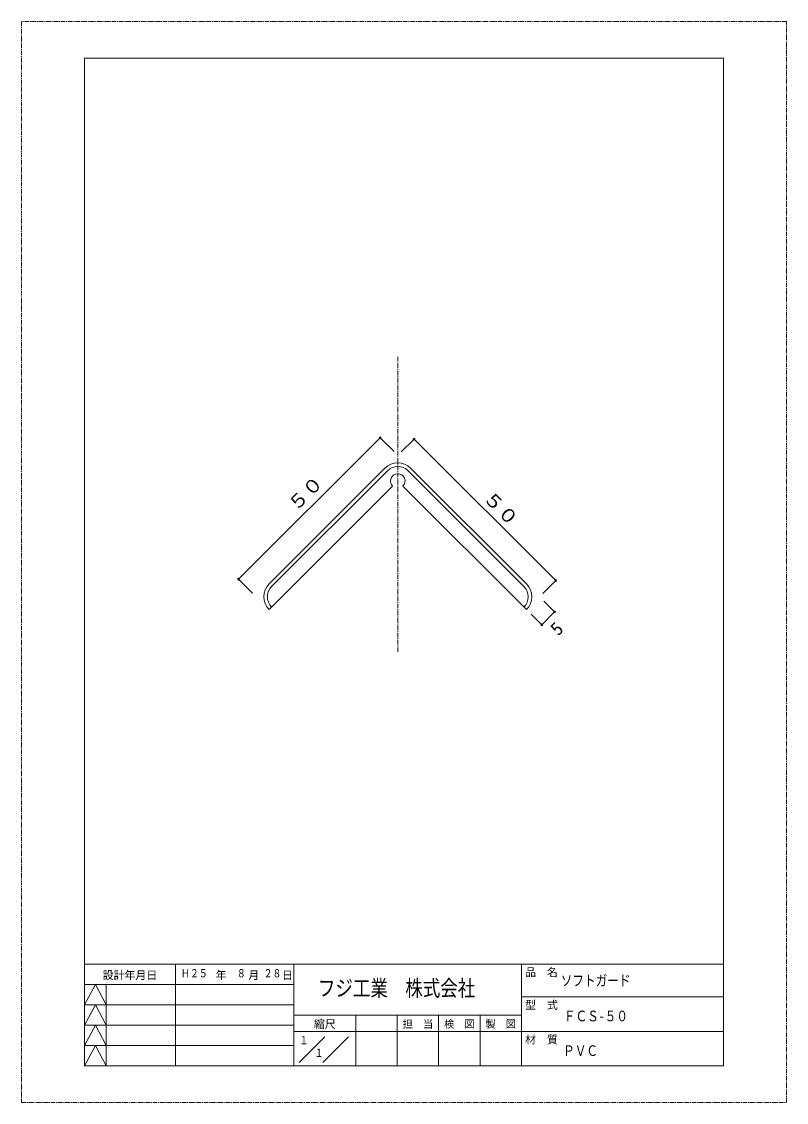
# Model space of a CAD drawing. Units: millimetres on the paper. Extents: x -105 to 105, y -149 to 148.
import ezdxf
from ezdxf.enums import TextEntityAlignment as Align

# ---------------------------------------------------------------- set-up
doc = ezdxf.new("R2010")
doc.units = ezdxf.units.MM
doc.header["$PDMODE"] = 32
doc.header["$PDSIZE"] = 0.5
doc.linetypes.add('USER4', pattern=[2, 1.25, -0.25, 0.25, -0.25])
doc.layers.add('0-0_0', color=7, linetype='Continuous', lineweight=18)
doc.layers.add('0-1_LEVEL001', color=7, linetype='Continuous', lineweight=18)
doc.styles.add('ＭＳ ゴシック', font='')
doc.styles.get('ＭＳ ゴシック').set_extended_font_data('MS Gothic')

msp = doc.modelspace()

# ---------------------------------------------------------------- linework, layer by layer
at = {"layer": '0-0_0'}
for p, q in [((-45.419, -4.738), (-6.528, 34.152)), ((-6.528, 34.152), (-2.741, 30.366)), ((-6.528, 34.152), (-2.741, 30.366)), ((2.762, 33.794), (-0.779, 30.254)), ((2.762, 33.794), (-0.779, 30.254)), ((41.653, -5.096), (2.762, 33.794)), ((41.653, -5.096), (2.762, 33.794)), ((-5.24, 25.793), (-37.059, -6.027)), ((-4.532, 25.086), (-36.352, -6.734)), ((1.124, 25.086), (32.944, -6.734)), ((1.832, 25.793), (33.651, -6.027)), ((-3.118, 20.843), (-37.059, -13.098)), ((33.651, -13.098), (-0.29, 20.843)), ((-45.419, -4.738), (-41.632, -8.525)), ((-45.419, -4.738), (-41.632, -8.525)), ((41.653, -5.096), (38.112, -8.637)), ((41.653, -5.096), (38.112, -8.637)), ((41.356, -13.731), (38.426, -10.801)), ((41.356, -13.731), (38.426, -10.801)), ((37.82, -17.266), (34.891, -14.337)), ((37.82, -17.266), (41.356, -13.731)), ((41.356, -13.731), (37.82, -17.266))]:
    msp.add_line(p, q, dxfattribs=at)
at = {"layer": '0-0_0', "color": 8, "linetype": 'USER4'}
msp.add_lwpolyline([(-104.997, -148.506), (105.003, -148.506), (105.003, 148.494), (-104.997, 148.494)], close=True, dxfattribs=at)
at = {"layer": '0-0_0'}
for centre, radius, start, end in [((-1.704, 22.258), 5, 45, 135), ((-1.704, 22.258), 4, 45, 135), ((-1.704, 22.258), 2, 315, 225), ((-33.524, -9.562), 5, 135, 225), ((-33.524, -9.562), 4, 135, 225), ((30.116, -9.562), 4, 315, 45), ((30.116, -9.562), 5, 315, 45)]:
    msp.add_arc(centre, radius, start, end, dxfattribs=at)
for p in [(-6.528, 34.152), (2.762, 33.794), (-45.419, -4.738), (41.653, -5.096), (41.356, -13.731)]:
    msp.add_point(p, dxfattribs=at)
at = {"layer": '0-0_0', "color": 3}
for p in [(-6.528, 34.152), (2.762, 33.794), (-45.419, -4.738), (41.653, -5.096), (41.356, -13.731), (37.82, -17.266)]:
    msp.add_point(p, dxfattribs=at)
at = {"layer": '0-1_LEVEL001', "color": 8, "linetype": 'USER4'}
msp.add_line((-1.704, -24.72), (-1.704, 56.385), dxfattribs=at)
at = {"layer": '0-1_LEVEL001'}
for p, q in [((-87.747, -110.506), (87.753, -110.506)), ((-62.747, -110.506), (-62.747, -138.506)), ((-30.247, -110.506), (-30.247, -138.506)), ((32.253, -110.506), (32.253, -138.506)), ((-87.747, -116.106), (-30.247, -116.106)), ((-81.747, -116.106), (-81.747, -138.506)), ((-87.747, -121.706), (-30.247, -121.706)), ((32.253, -119.506), (87.753, -119.506)), ((-30.247, -124.506), (32.253, -124.506)), ((-13.247, -124.506), (-13.247, -138.506)), ((-1.872, -138.506), (-1.872, -124.506)), ((9.503, -124.506), (9.503, -138.506)), ((20.878, -138.506), (20.878, -124.506)), ((-87.747, -127.306), (-30.247, -127.306)), ((87.753, -129.006), (-30.247, -129.006)), ((-28.747, -137.506), (-21.747, -130.506)), ((-22.247, -137.506), (-15.247, -130.506)), ((-87.747, -132.906), (-30.247, -132.906))]:
    msp.add_line(p, q, dxfattribs=at)
msp.add_lwpolyline([(-87.747, -138.506), (87.753, -138.506), (87.753, 138.494), (-87.747, 138.494)], close=True, dxfattribs=at)
for points in [[(-87.747, -121.706), (-84.747, -116.106), (-81.747, -121.706)], [(-81.747, -127.306), (-84.747, -121.706), (-87.747, -127.306)], [(-87.747, -132.906), (-84.747, -127.306), (-81.747, -132.906)], [(-81.747, -138.506), (-84.747, -132.906), (-87.747, -138.506)]]:
    msp.add_lwpolyline(points, dxfattribs=at)

# ---------------------------------------------------------------- texts
at = {"layer": '0-0_0', "color": 3, "style": 'ＭＳ ゴシック', "width": 1.1}
for rotation, p in [(45, (-28.879, 12.9)), (315, (20.705, 16.559))]:
    msp.add_text('５０', height=3.666, rotation=rotation, dxfattribs=at).set_placement(p, align=Align.BOTTOM_LEFT)
at = {"layer": '0-0_0', "color": 3, "style": 'ＭＳ ゴシック'}
msp.add_text('5', height=3.666, rotation=45, dxfattribs=at).set_placement((43.116, -21.264), align=Align.BOTTOM_LEFT)
at = {"layer": '0-1_LEVEL001', "style": 'ＭＳ ゴシック'}
for s, height, p in [('設計年月日', 2.199, (-82.747, -115.306)), ('年', 2.199, (-51.747, -115.306)), ('月', 2.199, (-42.747, -115.306)), ('日', 2.199, (-33.497, -115.306)), ('品', 2.199, (33.253, -114.506)), ('名', 2.199, (39.253, -114.506)), ('型', 2.199, (33.253, -123.506)), ('式', 2.199, (39.253, -123.506)), ('縮尺', 2.199, (-24.747, -128.756)), ('担\u3000当', 2.053, (-0.385, -128.623)), ('検\u3000図', 2.053, (10.99, -128.623)), ('製\u3000図', 2.053, (22.365, -128.623)), ('材', 2.199, (33.253, -133.006)), ('質', 2.199, (39.253, -133.006))]:
    msp.add_text(s, height=height, dxfattribs=at).set_placement(p, align=Align.BOTTOM_LEFT)
at = {"layer": '0-1_LEVEL001', "style": 'ＭＳ ゴシック', "width": 0.8}
for s, height, p in [('Ｈ２５', 2.199, (-61.253, -114.806)), ('\u3000８', 2.199, (-48.371, -114.806)), ('２８', 2.199, (-38.586, -114.806)), ('フジ工業\u3000株式会社', 4.399, (-23.625, -120.622)), ('ソフトガード', 2.933, (43.019, -117.366)), ('ＦＣＳ-５０', 2.933, (43.905, -127.111)), ('１', 2.199, (-28.705, -133.21)), ('ＰＶＣ', 2.933, (43.683, -136.634)), ('１', 2.199, (-24.58, -136.684))]:
    msp.add_text(s, height=height, dxfattribs=at).set_placement(p, align=Align.BOTTOM_LEFT)

doc.saveas('drawing.dxf')
